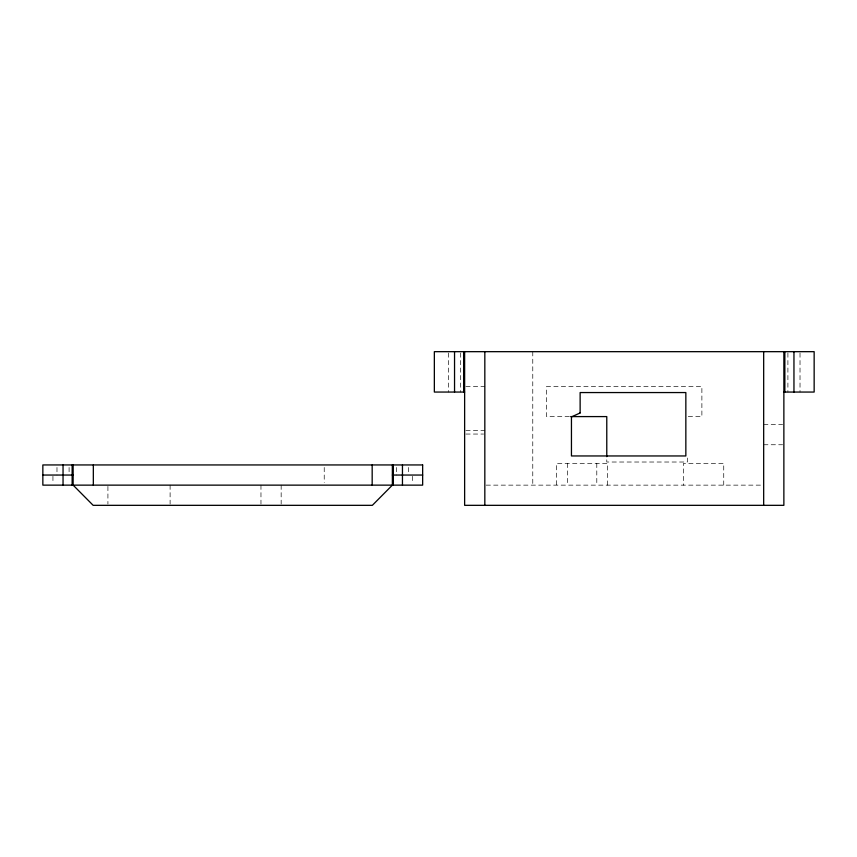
<?xml version="1.0" encoding="UTF-8"?>
<svg xmlns="http://www.w3.org/2000/svg" width="857" height="857" viewBox="0 0 857 857"><rect width="100%" height="100%" fill="white"/><g stroke="black" fill="none" stroke-linecap="round" stroke-linejoin="round"><path stroke-width="0.64" stroke-dasharray="4.29 3.21" d="M465.897 386.496L484.826 386.496M569.337 416.588L546.616 416.588L546.616 386.496L701.883 386.496L701.883 416.588L687.346 416.588M763.673 424.558L782.602 424.558M465.897 430.514L484.826 430.514M465.897 434.049L483.562 434.049M763.673 444.751L782.602 444.751M486.155 485.137L761.005 485.137M800.02 352.977L800.02 392.056M787.904 352.977L787.904 392.056M723.737 485.137L723.737 463.326L683.554 463.326L683.554 485.137M687.346 458.013L687.346 462.019L606.777 462.019L606.777 458.013M607.559 485.137L607.559 463.326L556.622 463.326L556.622 485.137M596.793 463.326L596.793 485.137M567.388 463.326L567.388 485.137M532.775 351.67L532.775 485.137M460.595 352.977L460.595 392.056M448.479 352.977L448.479 392.056M412.56 476.299L412.56 482.609M408.521 467.472L408.521 473.782M396.405 467.472L396.405 475.046M324.225 467.472L324.225 482.609M281.16 485.137L281.16 504.066M260.967 485.137L260.967 504.066M170.104 485.137L170.104 504.066M107.918 486.401L107.918 504.066M69.096 467.472L69.096 473.782M56.98 467.472L56.98 475.046M52.941 476.299L52.941 482.609"/><path stroke-width="1.29" d="M464.633 392.056L434.349 392.056L434.349 351.67L814.15 351.67L814.15 392.056L783.866 392.056M570.676 416.588L606.777 416.588L606.777 456.674M42.85 475.046L73.134 475.046M392.367 475.046L422.651 475.046M793.957 351.67L793.957 392.056M784.851 351.67L784.851 392.056M783.866 351.67L783.866 505.33L464.633 505.33L464.633 351.67M763.673 351.67L763.673 505.33M484.826 351.67L484.826 505.33M463.648 351.67L463.648 392.056M454.542 351.67L454.542 392.056M402.458 464.944L402.458 485.137M393.352 464.944L393.352 485.137M392.367 464.944L392.367 485.137L372.345 505.33L93.156 505.33L73.134 485.137L73.134 464.944M372.174 464.944L372.174 485.137M93.327 464.944L93.327 485.137M72.149 464.944L72.149 485.137M63.043 464.944L63.043 485.137M580.135 412.935L571.448 416.93L571.448 455.956L685.846 455.956L685.846 392.56L580.135 392.56L580.135 412.935M422.651 464.944L42.85 464.944L42.85 485.137L422.651 485.137L422.651 464.944"/></g></svg>
